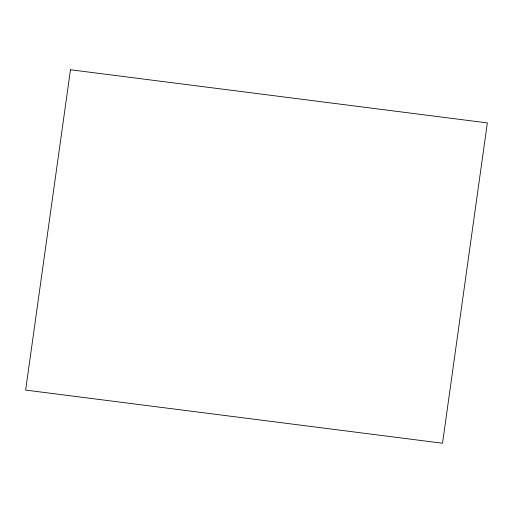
<?xml version="1.0" encoding="UTF-8"?>
<svg xmlns="http://www.w3.org/2000/svg" width="513" height="513" viewBox="0 0 513 513"><rect width="100%" height="100%" fill="white"/><g stroke="black" fill="none" stroke-linecap="round" stroke-linejoin="round"><path stroke-width="0.77" d="M70.48 69.755L25.65 390.085L442.52 443.245L487.35 122.915L70.48 69.755"/></g></svg>
